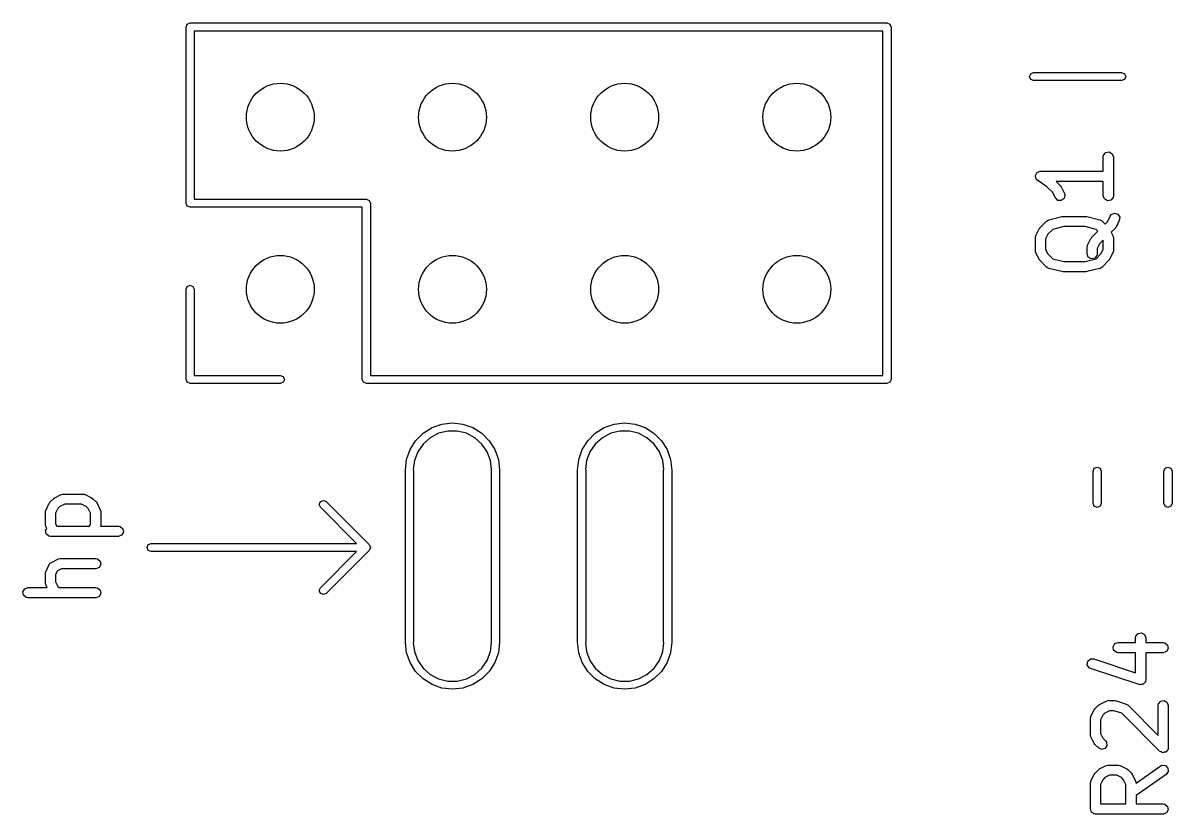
# Model space of a CAD drawing. Extents: x 123 to 179.1, y -123.4 to -75.1.
# Drawn here: x 123.2 to 140.16, y -108.33 to -96.65 of the extents above; entities that cross this region are included whole.
import ezdxf

# ---------------------------------------------------------------- set-up
doc = ezdxf.new("R2010")
doc.units = 0
doc.layers.add('BLACK', color=7, linetype='CONTINUOUS')

msp = doc.modelspace()

# ---------------------------------------------------------------- linework, layer by layer
at = {"layer": 'BLACK', "linetype": 'CONTINUOUS'}
for p, q in [((125.61, -96.714), (125.628, -96.6716)), ((125.61, -99.314), (125.61, -96.714)), ((125.628, -96.6716), (125.67, -96.654)), ((125.67, -96.654), (135.95, -96.654)), ((135.89, -96.774), (125.73, -96.774)), ((125.73, -96.774), (125.73, -99.254)), ((135.89, -101.854), (135.89, -96.774)), ((135.95, -96.654), (135.992, -96.6716)), ((135.992, -96.6716), (136.01, -96.714)), ((136.01, -96.714), (136.01, -101.914)), ((138.052, -97.445), (138.07, -97.4026)), ((138.07, -97.4874), (138.052, -97.445)), ((138.07, -97.4026), (138.112, -97.385)), ((138.112, -97.385), (139.412, -97.385)), ((139.412, -97.385), (139.455, -97.4026)), ((139.455, -97.4026), (139.472, -97.445)), ((139.472, -97.445), (139.455, -97.4874)), ((138.112, -97.505), (138.07, -97.4874)), ((139.412, -97.505), (138.112, -97.505)), ((139.455, -97.4874), (139.412, -97.505)), ((139.14, -98.6315), (139.144, -98.6058)), ((139.14, -98.8422), (139.14, -98.6315)), ((139.144, -98.6058), (139.177, -98.5665)), ((139.177, -98.5665), (139.228, -98.5576)), ((139.228, -98.5576), (139.272, -98.5833)), ((139.272, -98.5833), (139.29, -98.6315)), ((139.29, -98.6315), (139.29, -99.2029)), ((138.14, -98.9124), (138.142, -98.9084)), ((138.146, -98.9333), (138.14, -98.9124)), ((138.141, -98.9042), (138.152, -98.8853)), ((138.142, -98.9084), (138.141, -98.9042)), ((138.15, -98.9547), (138.146, -98.9333)), ((138.153, -98.9575), (138.15, -98.9547)), ((138.152, -98.8853), (138.161, -98.8654)), ((138.154, -98.9616), (138.153, -98.9575)), ((138.173, -98.9796), (138.154, -98.9616)), ((138.161, -98.8654), (138.165, -98.8635)), ((138.165, -98.8635), (138.167, -98.8597)), ((138.167, -98.8597), (138.187, -98.8523)), ((138.31, -99.0707), (138.173, -98.9796)), ((138.187, -98.8523), (138.207, -98.8426)), ((138.207, -98.8426), (138.211, -98.8437)), ((138.211, -98.8437), (138.215, -98.8422)), ((138.215, -98.8422), (139.14, -98.8422)), ((139.14, -98.9922), (138.444, -98.9922)), ((138.444, -98.9922), (138.506, -99.0546)), ((139.14, -99.2029), (139.14, -98.9922)), ((138.391, -99.1521), (138.31, -99.0707)), ((138.434, -99.2364), (138.391, -99.1521)), ((138.506, -99.0546), (138.519, -99.073)), ((138.519, -99.073), (138.52, -99.0741)), ((138.52, -99.0741), (138.568, -99.1694)), ((125.628, -99.3564), (125.61, -99.314)), ((125.73, -99.254), (128.27, -99.254)), ((128.27, -99.254), (128.312, -99.2716)), ((128.312, -99.2716), (128.33, -99.314)), ((128.33, -99.314), (128.33, -101.854)), ((138.471, -99.2717), (138.434, -99.2364)), ((138.522, -99.2748), (138.471, -99.2717)), ((138.563, -99.2442), (138.522, -99.2748)), ((138.575, -99.1943), (138.563, -99.2442)), ((138.568, -99.1694), (138.575, -99.1943)), ((139.157, -99.2511), (139.14, -99.2029)), ((139.202, -99.2768), (139.157, -99.2511)), ((139.252, -99.2679), (139.202, -99.2768)), ((139.285, -99.2286), (139.252, -99.2679)), ((139.29, -99.2029), (139.285, -99.2286)), ((125.67, -99.374), (125.628, -99.3564)), ((128.21, -99.374), (125.67, -99.374)), ((128.21, -101.914), (128.21, -99.374)), ((139.243, -99.5027), (139.259, -99.4818)), ((139.259, -99.4818), (139.306, -99.4614)), ((139.306, -99.4614), (139.355, -99.476)), ((139.355, -99.476), (139.383, -99.5188)), ((138.209, -99.6737), (138.305, -99.5784)), ((138.305, -99.5784), (138.326, -99.5635)), ((138.326, -99.5635), (138.333, -99.5629)), ((138.333, -99.5629), (138.34, -99.5587)), ((138.34, -99.5587), (138.53, -99.5111)), ((138.557, -99.6589), (138.396, -99.6992)), ((138.53, -99.5111), (138.545, -99.51)), ((138.545, -99.51), (138.548, -99.5089)), ((138.548, -99.5089), (138.882, -99.5089)), ((138.872, -99.6589), (138.557, -99.6589)), ((139.034, -99.6992), (138.872, -99.6589)), ((138.882, -99.5089), (138.896, -99.5115)), ((138.896, -99.5115), (138.9, -99.5111)), ((138.9, -99.5111), (139.09, -99.5587)), ((139.09, -99.5587), (139.114, -99.5693)), ((139.114, -99.5693), (139.118, -99.5753)), ((139.118, -99.5753), (139.125, -99.5784)), ((139.125, -99.5784), (139.167, -99.6206)), ((139.167, -99.6206), (139.201, -99.587)), ((139.201, -99.587), (139.243, -99.5027)), ((139.33, -99.665), (139.316, -99.683)), ((139.377, -99.5698), (139.33, -99.665)), ((139.383, -99.5188), (139.377, -99.5698)), ((138.14, -99.822), (138.144, -99.7963)), ((138.14, -100.012), (138.14, -99.822)), ((138.144, -99.7963), (138.147, -99.7929)), ((138.147, -99.7929), (138.148, -99.7884)), ((138.148, -99.7884), (138.195, -99.6932)), ((138.195, -99.6932), (138.209, -99.6752)), ((138.209, -99.6752), (138.209, -99.6737)), ((138.324, -99.7711), (138.29, -99.8397)), ((138.29, -99.8397), (138.29, -99.9947)), ((138.396, -99.6992), (138.324, -99.7711)), ((138.91, -99.9313), (138.957, -99.836)), ((138.957, -99.836), (138.971, -99.818)), ((138.971, -99.8165), (139.061, -99.7267)), ((138.971, -99.818), (138.971, -99.8165)), ((139.061, -99.7267), (139.034, -99.6992)), ((139.316, -99.6845), (139.259, -99.7415)), ((139.259, -99.7415), (139.282, -99.7884)), ((139.282, -99.7884), (139.289, -99.8134)), ((139.289, -99.8134), (139.288, -99.8177)), ((139.288, -99.8177), (139.29, -99.822)), ((139.29, -99.822), (139.29, -100.012)), ((139.316, -99.683), (139.316, -99.6845)), ((138.29, -99.9947), (138.324, -100.063)), ((138.902, -99.9648), (138.906, -99.9392)), ((138.902, -100.06), (138.902, -99.9648)), ((138.906, -99.9392), (138.909, -99.9357)), ((138.909, -99.9357), (138.91, -99.9313)), ((139.086, -99.914), (139.052, -99.9825)), ((139.052, -99.9825), (139.052, -100.06)), ((139.14, -99.8602), (139.086, -99.914)), ((139.106, -100.063), (139.14, -99.9947)), ((139.14, -99.9947), (139.14, -99.8602)), ((138.141, -100.017), (138.14, -100.012)), ((138.14, -100.021), (138.141, -100.017)), ((138.148, -100.046), (138.14, -100.021)), ((138.195, -100.141), (138.148, -100.046)), ((138.197, -100.142), (138.195, -100.141)), ((138.209, -100.161), (138.197, -100.142)), ((138.305, -100.256), (138.209, -100.161)), ((138.324, -100.063), (138.396, -100.135)), ((138.396, -100.135), (138.557, -100.176)), ((138.557, -100.176), (138.872, -100.176)), ((138.872, -100.176), (139.034, -100.135)), ((138.919, -100.108), (138.902, -100.06)), ((138.964, -100.134), (138.919, -100.108)), ((139.014, -100.125), (138.964, -100.134)), ((139.047, -100.086), (139.014, -100.125)), ((139.034, -100.135), (139.106, -100.063)), ((139.052, -100.06), (139.047, -100.086)), ((139.22, -100.161), (139.125, -100.256)), ((139.221, -100.159), (139.22, -100.161)), ((139.234, -100.141), (139.221, -100.159)), ((139.282, -100.046), (139.234, -100.141)), ((139.285, -100.038), (139.282, -100.042)), ((139.282, -100.042), (139.282, -100.046)), ((139.29, -100.012), (139.285, -100.038)), ((138.311, -100.259), (138.305, -100.256)), ((138.316, -100.265), (138.311, -100.259)), ((138.34, -100.276), (138.316, -100.265)), ((138.53, -100.323), (138.34, -100.276)), ((138.533, -100.323), (138.53, -100.323)), ((138.548, -100.326), (138.533, -100.323)), ((138.882, -100.326), (138.548, -100.326)), ((138.885, -100.324), (138.882, -100.326)), ((138.9, -100.323), (138.885, -100.324)), ((139.09, -100.276), (138.9, -100.323)), ((139.096, -100.272), (139.09, -100.276)), ((139.104, -100.271), (139.096, -100.272)), ((139.125, -100.256), (139.104, -100.271)), ((125.61, -100.584), (125.628, -100.542)), ((125.61, -101.914), (125.61, -100.584)), ((125.628, -100.542), (125.67, -100.524)), ((125.67, -100.524), (125.712, -100.542)), ((125.712, -100.542), (125.73, -100.584)), ((125.73, -100.584), (125.73, -101.854)), ((125.73, -101.854), (127, -101.854)), ((127, -101.854), (127.042, -101.872)), ((127.042, -101.872), (127.06, -101.914)), ((128.33, -101.854), (135.89, -101.854)), ((125.628, -101.956), (125.61, -101.914)), ((125.67, -101.974), (125.628, -101.956)), ((127, -101.974), (125.67, -101.974)), ((127.042, -101.956), (127, -101.974)), ((127.06, -101.914), (127.042, -101.956)), ((128.228, -101.956), (128.21, -101.914)), ((128.27, -101.974), (128.228, -101.956)), ((135.95, -101.974), (128.27, -101.974)), ((135.992, -101.956), (135.95, -101.974)), ((136.01, -101.914), (135.992, -101.956)), ((128.997, -102.818), (129.107, -102.708)), ((129.107, -102.708), (129.238, -102.625)), ((129.335, -102.709), (129.211, -102.774)), ((129.238, -102.625), (129.385, -102.573)), ((129.47, -102.676), (129.335, -102.709)), ((129.385, -102.573), (129.54, -102.556)), ((129.61, -102.676), (129.47, -102.676)), ((129.54, -102.556), (129.695, -102.573)), ((129.745, -102.709), (129.61, -102.676)), ((129.695, -102.573), (129.842, -102.625)), ((129.869, -102.774), (129.745, -102.709)), ((129.842, -102.625), (129.973, -102.708)), ((129.973, -102.708), (130.083, -102.818)), ((131.537, -102.818), (131.647, -102.708)), ((131.647, -102.708), (131.778, -102.625)), ((131.875, -102.709), (131.751, -102.774)), ((131.778, -102.625), (131.925, -102.573)), ((132.01, -102.676), (131.875, -102.709)), ((131.925, -102.573), (132.08, -102.556)), ((132.15, -102.676), (132.01, -102.676)), ((132.08, -102.556), (132.235, -102.573)), ((132.285, -102.709), (132.15, -102.676)), ((132.235, -102.573), (132.382, -102.625)), ((132.409, -102.774), (132.285, -102.709)), ((132.382, -102.625), (132.513, -102.708)), ((132.513, -102.708), (132.623, -102.818)), ((128.914, -102.949), (128.997, -102.818)), ((129.106, -102.867), (129.027, -102.982)), ((129.211, -102.774), (129.106, -102.867)), ((129.974, -102.867), (129.869, -102.774)), ((130.053, -102.982), (129.974, -102.867)), ((130.083, -102.818), (130.166, -102.949)), ((131.454, -102.949), (131.537, -102.818)), ((131.646, -102.867), (131.567, -102.982)), ((131.751, -102.774), (131.646, -102.867)), ((132.514, -102.867), (132.409, -102.774)), ((132.593, -102.982), (132.514, -102.867)), ((132.623, -102.818), (132.706, -102.949)), ((128.862, -103.096), (128.914, -102.949)), ((129.027, -102.982), (128.978, -103.112)), ((130.102, -103.112), (130.053, -102.982)), ((130.166, -102.949), (130.218, -103.096)), ((131.402, -103.096), (131.454, -102.949)), ((131.567, -102.982), (131.518, -103.112)), ((132.642, -103.112), (132.593, -102.982)), ((132.706, -102.949), (132.758, -103.096)), ((128.845, -103.251), (128.862, -103.096)), ((128.978, -103.112), (128.962, -103.243)), ((130.118, -103.243), (130.102, -103.112)), ((130.218, -103.096), (130.235, -103.251)), ((131.385, -103.251), (131.402, -103.096)), ((131.518, -103.112), (131.502, -103.243)), ((132.658, -103.243), (132.642, -103.112)), ((132.758, -103.096), (132.775, -103.251)), ((138.99, -103.268), (139.008, -103.225)), ((139.008, -103.225), (139.05, -103.208)), ((139.05, -103.208), (139.093, -103.225)), ((139.093, -103.225), (139.111, -103.268)), ((140.035, -103.268), (140.053, -103.225)), ((140.053, -103.225), (140.095, -103.208)), ((140.095, -103.208), (140.138, -103.225)), ((140.138, -103.225), (140.155, -103.268)), ((128.845, -105.791), (128.845, -103.251)), ((128.962, -103.243), (128.965, -103.251)), ((128.965, -103.251), (128.965, -105.791)), ((130.115, -103.251), (130.118, -103.243)), ((130.115, -105.791), (130.115, -103.251)), ((130.235, -103.251), (130.235, -105.791)), ((131.385, -105.791), (131.385, -103.251)), ((131.502, -103.243), (131.505, -103.251)), ((131.505, -103.251), (131.505, -105.791)), ((132.655, -103.251), (132.658, -103.243)), ((132.655, -105.791), (132.655, -103.251)), ((132.775, -103.251), (132.775, -105.791)), ((138.99, -103.742), (138.99, -103.268)), ((139.111, -103.268), (139.111, -103.742)), ((140.035, -103.742), (140.035, -103.268)), ((140.155, -103.268), (140.155, -103.742)), ((123.591, -103.741), (123.605, -103.723)), ((123.605, -103.722), (123.653, -103.674)), ((123.605, -103.723), (123.605, -103.722)), ((123.653, -103.674), (123.671, -103.661)), ((123.671, -103.661), (123.672, -103.66)), ((123.672, -103.66), (123.768, -103.613)), ((123.768, -103.613), (123.793, -103.605)), ((123.793, -103.605), (123.797, -103.606)), ((123.797, -103.606), (123.801, -103.605)), ((123.801, -103.605), (124.087, -103.605)), ((124.087, -103.605), (124.113, -103.609)), ((124.113, -103.609), (124.116, -103.612)), ((124.116, -103.612), (124.12, -103.613)), ((124.12, -103.613), (124.216, -103.66)), ((124.216, -103.66), (124.234, -103.674)), ((124.234, -103.674), (124.235, -103.674)), ((124.235, -103.674), (124.283, -103.722)), ((124.283, -103.722), (124.296, -103.74)), ((124.296, -103.74), (124.297, -103.741)), ((127.575, -103.759), (127.593, -103.717)), ((127.593, -103.717), (127.635, -103.699)), ((127.635, -103.699), (127.677, -103.717)), ((127.677, -103.717), (128.312, -104.352)), ((123.536, -103.87), (123.54, -103.845)), ((123.536, -104.061), (123.536, -103.87)), ((123.54, -103.845), (123.543, -103.841)), ((123.543, -103.841), (123.544, -103.837)), ((123.544, -103.837), (123.591, -103.741)), ((123.72, -103.819), (123.686, -103.888)), ((123.686, -103.888), (123.686, -104.043)), ((123.75, -103.789), (123.72, -103.819)), ((123.819, -103.755), (123.75, -103.789)), ((124.069, -103.755), (123.819, -103.755)), ((124.138, -103.789), (124.069, -103.755)), ((124.168, -103.819), (124.138, -103.789)), ((124.202, -103.888), (124.168, -103.819)), ((124.202, -104.043), (124.202, -103.888)), ((124.297, -103.741), (124.344, -103.837)), ((124.344, -103.837), (124.352, -103.862)), ((124.352, -103.862), (124.351, -103.866)), ((124.351, -103.866), (124.352, -103.87)), ((124.352, -103.87), (124.352, -104.061)), ((127.593, -103.801), (127.575, -103.759)), ((128.125, -104.334), (127.593, -103.801)), ((139.008, -103.785), (138.99, -103.742)), ((139.05, -103.802), (139.008, -103.785)), ((139.093, -103.785), (139.05, -103.802)), ((139.111, -103.742), (139.093, -103.785)), ((140.053, -103.785), (140.035, -103.742)), ((140.095, -103.802), (140.053, -103.785)), ((140.138, -103.785), (140.095, -103.802)), ((140.155, -103.742), (140.138, -103.785)), ((123.537, -104.065), (123.536, -104.061)), ((123.536, -104.069), (123.537, -104.065)), ((123.544, -104.094), (123.536, -104.069)), ((123.686, -104.043), (123.705, -104.081)), ((124.183, -104.081), (124.202, -104.043)), ((124.352, -104.061), (124.349, -104.081)), ((123.537, -104.143), (123.554, -104.114)), ((123.546, -104.193), (123.537, -104.143)), ((123.554, -104.114), (123.544, -104.094)), ((123.585, -104.226), (123.546, -104.193)), ((123.611, -104.231), (123.585, -104.226)), ((124.611, -104.231), (123.611, -104.231)), ((123.705, -104.081), (124.183, -104.081)), ((124.349, -104.081), (124.611, -104.081)), ((124.611, -104.081), (124.636, -104.085)), ((124.659, -104.213), (124.611, -104.231)), ((124.636, -104.085), (124.676, -104.118)), ((124.685, -104.169), (124.659, -104.213)), ((124.676, -104.118), (124.685, -104.169)), ((125.035, -104.394), (125.053, -104.352)), ((125.053, -104.436), (125.035, -104.394)), ((125.053, -104.352), (125.095, -104.334)), ((125.095, -104.334), (128.125, -104.334)), ((128.312, -104.352), (128.312, -104.352)), ((128.312, -104.352), (128.312, -104.352)), ((128.312, -104.352), (128.33, -104.394)), ((128.33, -104.394), (128.312, -104.436)), ((123.625, -104.613), (123.72, -104.565)), ((123.72, -104.565), (123.745, -104.558)), ((123.745, -104.558), (123.749, -104.559)), ((123.749, -104.559), (123.754, -104.557)), ((123.754, -104.557), (124.277, -104.557)), ((124.277, -104.557), (124.303, -104.562)), ((124.303, -104.562), (124.342, -104.595)), ((125.095, -104.454), (125.053, -104.436)), ((128.125, -104.454), (125.095, -104.454)), ((127.593, -104.987), (128.125, -104.454)), ((128.312, -104.436), (127.677, -105.071)), ((128.312, -104.436), (128.312, -104.436)), ((123.536, -104.775), (123.54, -104.749)), ((123.54, -104.749), (123.543, -104.746)), ((123.543, -104.746), (123.544, -104.741)), ((123.544, -104.741), (123.591, -104.646)), ((123.591, -104.646), (123.607, -104.625)), ((123.607, -104.625), (123.617, -104.621)), ((123.617, -104.621), (123.625, -104.613)), ((123.714, -104.736), (123.686, -104.793)), ((123.771, -104.707), (123.714, -104.736)), ((124.277, -104.707), (123.771, -104.707)), ((124.326, -104.69), (124.277, -104.707)), ((124.351, -104.645), (124.326, -104.69)), ((124.342, -104.595), (124.351, -104.645)), ((123.536, -104.918), (123.536, -104.775)), ((123.537, -104.922), (123.536, -104.918)), ((123.536, -104.926), (123.537, -104.922)), ((123.544, -104.951), (123.536, -104.926)), ((123.686, -104.793), (123.686, -104.9)), ((123.686, -104.9), (123.72, -104.969)), ((123.204, -105.048), (123.229, -105.003)), ((123.212, -105.098), (123.204, -105.048)), ((123.229, -105.003), (123.277, -104.986)), ((123.277, -104.986), (123.561, -104.986)), ((123.561, -104.986), (123.544, -104.951)), ((123.72, -104.969), (123.737, -104.986)), ((123.737, -104.986), (124.277, -104.986)), ((124.277, -104.986), (124.303, -104.99)), ((124.303, -104.99), (124.342, -105.023)), ((124.351, -105.074), (124.326, -105.118)), ((124.342, -105.023), (124.351, -105.074)), ((127.575, -105.029), (127.593, -104.987)), ((127.593, -105.071), (127.575, -105.029)), ((127.635, -105.089), (127.593, -105.071)), ((127.677, -105.071), (127.635, -105.089)), ((123.252, -105.131), (123.212, -105.098)), ((123.277, -105.136), (123.252, -105.131)), ((124.277, -105.136), (123.277, -105.136)), ((124.326, -105.118), (124.277, -105.136)), ((139.617, -105.728), (139.622, -105.702)), ((139.617, -105.796), (139.617, -105.728)), ((139.622, -105.702), (139.655, -105.663)), ((139.655, -105.663), (139.705, -105.654)), ((139.705, -105.654), (139.749, -105.68)), ((139.749, -105.68), (139.767, -105.728)), ((139.767, -105.728), (139.767, -105.796)), ((128.862, -105.946), (128.845, -105.791)), ((128.965, -105.791), (128.962, -105.799)), ((128.962, -105.799), (128.978, -105.93)), ((128.978, -105.93), (129.027, -106.06)), ((130.053, -106.06), (130.102, -105.93)), ((130.102, -105.93), (130.118, -105.799)), ((130.118, -105.799), (130.115, -105.791)), ((130.235, -105.791), (130.218, -105.946)), ((131.402, -105.946), (131.385, -105.791)), ((131.505, -105.791), (131.502, -105.799)), ((131.502, -105.799), (131.518, -105.93)), ((131.518, -105.93), (131.567, -106.06)), ((132.593, -106.06), (132.642, -105.93)), ((132.642, -105.93), (132.658, -105.799)), ((132.658, -105.799), (132.655, -105.791)), ((132.775, -105.791), (132.758, -105.946)), ((139.285, -105.858), (139.311, -105.813)), ((139.294, -105.908), (139.285, -105.858)), ((139.333, -105.941), (139.294, -105.908)), ((139.311, -105.813), (139.359, -105.796)), ((139.359, -105.946), (139.333, -105.941)), ((139.359, -105.796), (139.617, -105.796)), ((139.767, -105.796), (140.025, -105.796)), ((140.025, -105.796), (140.051, -105.8)), ((140.074, -105.928), (140.025, -105.946)), ((140.051, -105.8), (140.09, -105.833)), ((140.099, -105.884), (140.074, -105.928)), ((140.09, -105.833), (140.099, -105.884)), ((128.914, -106.093), (128.862, -105.946)), ((128.997, -106.224), (128.914, -106.093)), ((129.027, -106.06), (129.106, -106.175)), ((129.974, -106.175), (130.053, -106.06)), ((130.166, -106.093), (130.083, -106.224)), ((130.218, -105.946), (130.166, -106.093)), ((131.454, -106.093), (131.402, -105.946)), ((131.537, -106.224), (131.454, -106.093)), ((131.567, -106.06), (131.646, -106.175)), ((132.514, -106.175), (132.593, -106.06)), ((132.706, -106.093), (132.623, -106.224)), ((132.758, -105.946), (132.706, -106.093)), ((138.904, -106.124), (138.912, -106.073)), ((138.912, -106.073), (138.95, -106.039)), ((138.95, -106.039), (139.001, -106.038)), ((139.001, -106.038), (139.617, -106.243)), ((139.617, -105.946), (139.359, -105.946)), ((139.617, -106.243), (139.617, -105.946)), ((140.025, -105.946), (139.767, -105.946)), ((139.767, -105.946), (139.767, -106.347)), ((129.107, -106.334), (128.997, -106.224)), ((129.106, -106.175), (129.211, -106.268)), ((129.211, -106.268), (129.335, -106.333)), ((129.745, -106.333), (129.869, -106.268)), ((129.869, -106.268), (129.974, -106.175)), ((130.083, -106.224), (129.973, -106.334)), ((131.647, -106.334), (131.537, -106.224)), ((131.646, -106.175), (131.751, -106.268)), ((131.751, -106.268), (131.875, -106.333)), ((132.285, -106.333), (132.409, -106.268)), ((132.409, -106.268), (132.514, -106.175)), ((132.623, -106.224), (132.513, -106.334)), ((138.931, -106.168), (138.904, -106.124)), ((138.954, -106.18), (138.931, -106.168)), ((139.668, -106.418), (138.954, -106.18)), ((129.238, -106.417), (129.107, -106.334)), ((129.385, -106.469), (129.238, -106.417)), ((129.335, -106.333), (129.47, -106.366)), ((129.47, -106.366), (129.61, -106.366)), ((129.61, -106.366), (129.745, -106.333)), ((129.842, -106.417), (129.695, -106.469)), ((129.973, -106.334), (129.842, -106.417)), ((131.778, -106.417), (131.647, -106.334)), ((131.925, -106.469), (131.778, -106.417)), ((131.875, -106.333), (132.01, -106.366)), ((132.01, -106.366), (132.15, -106.366)), ((132.15, -106.366), (132.285, -106.333)), ((132.382, -106.417), (132.235, -106.469)), ((132.513, -106.334), (132.382, -106.417)), ((139.674, -106.418), (139.668, -106.418)), ((139.679, -106.421), (139.674, -106.418)), ((139.699, -106.417), (139.679, -106.421)), ((139.72, -106.417), (139.699, -106.417)), ((139.724, -106.413), (139.72, -106.417)), ((139.73, -106.412), (139.724, -106.413)), ((139.743, -106.396), (139.73, -106.412)), ((139.758, -106.383), (139.743, -106.396)), ((139.759, -106.377), (139.758, -106.383)), ((139.763, -106.373), (139.759, -106.377)), ((139.767, -106.347), (139.763, -106.373)), ((129.54, -106.486), (129.385, -106.469)), ((129.695, -106.469), (129.54, -106.486)), ((132.08, -106.486), (131.925, -106.469)), ((132.235, -106.469), (132.08, -106.486)), ((138.958, -106.885), (139.006, -106.79)), ((139.006, -106.79), (139.019, -106.772)), ((139.019, -106.772), (139.02, -106.77)), ((139.02, -106.77), (139.068, -106.723)), ((139.068, -106.723), (139.086, -106.71)), ((139.086, -106.71), (139.087, -106.709)), ((139.087, -106.709), (139.182, -106.661)), ((139.182, -106.661), (139.207, -106.653)), ((139.207, -106.653), (139.212, -106.655)), ((139.212, -106.655), (139.216, -106.653)), ((139.216, -106.653), (139.311, -106.653)), ((139.311, -106.653), (139.333, -106.657)), ((139.333, -106.657), (139.335, -106.657)), ((139.335, -106.657), (139.478, -106.704)), ((139.478, -106.704), (139.501, -106.717)), ((139.501, -106.717), (139.503, -106.721)), ((139.503, -106.721), (139.507, -106.723)), ((139.507, -106.723), (139.95, -107.166)), ((139.95, -106.728), (139.955, -106.702)), ((139.95, -107.166), (139.95, -106.728)), ((139.955, -106.702), (139.988, -106.663)), ((139.988, -106.663), (140.038, -106.654)), ((140.038, -106.654), (140.083, -106.68)), ((140.083, -106.68), (140.1, -106.728)), ((140.1, -106.728), (140.1, -107.347)), ((138.95, -106.918), (138.955, -106.893)), ((138.95, -107.157), (138.95, -106.918)), ((138.955, -106.893), (138.958, -106.889)), ((138.958, -106.889), (138.958, -106.885)), ((139.135, -106.868), (139.1, -106.936)), ((139.1, -106.936), (139.1, -107.139)), ((139.165, -106.837), (139.135, -106.868)), ((139.234, -106.803), (139.165, -106.837)), ((139.299, -106.803), (139.234, -106.803)), ((139.413, -106.841), (139.299, -106.803)), ((139.972, -107.4), (139.413, -106.841)), ((138.952, -107.161), (138.95, -107.157)), ((138.951, -107.165), (138.952, -107.161)), ((138.958, -107.19), (138.951, -107.165)), ((139.006, -107.285), (138.958, -107.19)), ((139.007, -107.286), (139.006, -107.285)), ((139.02, -107.305), (139.007, -107.286)), ((139.1, -107.139), (139.135, -107.207)), ((139.135, -107.207), (139.174, -107.246)), ((139.174, -107.246), (139.189, -107.268)), ((139.189, -107.268), (139.193, -107.319)), ((139.068, -107.352), (139.02, -107.305)), ((139.114, -107.374), (139.068, -107.352)), ((139.164, -107.361), (139.114, -107.374)), ((139.193, -107.319), (139.164, -107.361)), ((139.993, -107.41), (139.972, -107.4)), ((140.012, -107.421), (139.993, -107.41)), ((140.016, -107.42), (140.012, -107.421)), ((140.019, -107.422), (140.016, -107.42)), ((140.041, -107.416), (140.019, -107.422)), ((140.063, -107.412), (140.041, -107.416)), ((140.065, -107.409), (140.063, -107.412)), ((140.068, -107.408), (140.065, -107.409)), ((140.081, -107.39), (140.068, -107.408)), ((140.096, -107.373), (140.081, -107.39)), ((140.097, -107.368), (140.096, -107.373)), ((140.098, -107.366), (140.097, -107.368)), ((140.1, -107.347), (140.098, -107.363)), ((140.098, -107.363), (140.098, -107.366)), ((139.087, -107.661), (139.182, -107.613)), ((139.182, -107.613), (139.207, -107.606)), ((139.207, -107.606), (139.212, -107.607)), ((139.212, -107.607), (139.216, -107.605)), ((139.216, -107.605), (139.359, -107.605)), ((139.359, -107.605), (139.384, -107.61)), ((139.384, -107.61), (139.388, -107.613)), ((139.388, -107.613), (139.392, -107.613)), ((139.392, -107.613), (139.487, -107.661)), ((139.624, -107.87), (139.982, -107.619)), ((139.982, -107.619), (140.006, -107.608)), ((140.006, -107.608), (140.057, -107.612)), ((140.057, -107.612), (140.093, -107.649)), ((138.958, -107.837), (139.006, -107.742)), ((139.006, -107.742), (139.019, -107.724)), ((139.019, -107.724), (139.02, -107.723)), ((139.02, -107.723), (139.068, -107.675)), ((139.068, -107.675), (139.086, -107.662)), ((139.086, -107.662), (139.087, -107.661)), ((139.165, -107.79), (139.135, -107.82)), ((139.234, -107.755), (139.165, -107.79)), ((139.341, -107.755), (139.234, -107.755)), ((139.41, -107.79), (139.341, -107.755)), ((139.44, -107.82), (139.41, -107.79)), ((139.487, -107.661), (139.506, -107.674)), ((139.506, -107.674), (139.507, -107.675)), ((139.507, -107.675), (139.555, -107.723)), ((139.555, -107.723), (139.567, -107.741)), ((139.567, -107.741), (139.569, -107.742)), ((139.569, -107.742), (139.616, -107.837)), ((140.068, -107.742), (139.624, -108.053)), ((140.098, -107.7), (140.068, -107.742)), ((140.093, -107.649), (140.098, -107.7)), ((138.95, -107.871), (138.955, -107.845)), ((138.95, -108.252), (138.95, -107.871)), ((138.955, -107.845), (138.958, -107.842)), ((138.958, -107.842), (138.958, -107.837)), ((139.135, -107.82), (139.1, -107.889)), ((139.1, -107.889), (139.1, -108.177)), ((139.474, -107.889), (139.44, -107.82)), ((139.474, -108.177), (139.474, -107.889)), ((139.616, -107.837), (139.624, -107.862)), ((139.624, -107.862), (139.623, -107.867)), ((139.623, -107.867), (139.624, -107.87)), ((139.624, -108.053), (139.624, -108.177)), ((138.957, -108.27), (138.95, -108.252)), ((138.96, -108.289), (138.957, -108.27)), ((138.966, -108.294), (138.96, -108.289)), ((138.968, -108.3), (138.966, -108.294)), ((138.985, -108.31), (138.968, -108.3)), ((139, -108.322), (138.985, -108.31)), ((139.1, -108.177), (139.474, -108.177)), ((139.624, -108.177), (140.025, -108.177)), ((140.025, -108.177), (140.051, -108.181)), ((140.074, -108.309), (140.025, -108.327)), ((140.051, -108.181), (140.09, -108.214)), ((140.099, -108.265), (140.074, -108.309)), ((140.09, -108.214), (140.099, -108.265)), ((139.009, -108.324), (139, -108.322)), ((139.012, -108.326), (139.009, -108.324)), ((139.016, -108.325), (139.012, -108.326)), ((139.025, -108.327), (139.016, -108.325)), ((140.025, -108.327), (139.025, -108.327))]:
    msp.add_line(p, q, dxfattribs=at)
at = {"layer": 'BLACK'}
for centre in [(127, -98.044), (129.54, -98.044), (132.08, -98.044), (134.62, -98.044), (127, -100.584), (129.54, -100.584), (132.08, -100.584), (134.62, -100.584)]:
    msp.add_circle(centre, 0.5, dxfattribs=at)

doc.saveas('drawing.dxf')
